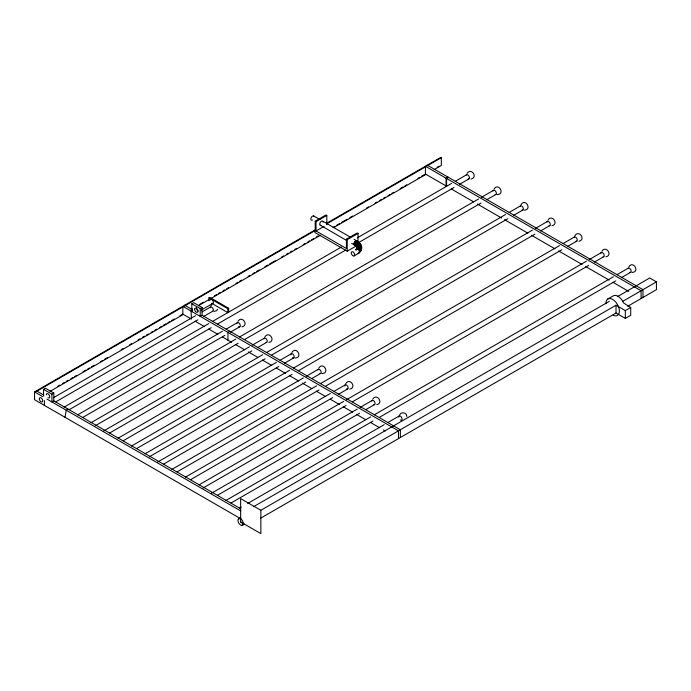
<?xml version="1.0" encoding="UTF-8"?>
<svg xmlns="http://www.w3.org/2000/svg" width="691" height="691" viewBox="0 0 691 691"><rect width="100%" height="100%" fill="white"/><g stroke="black" fill="none" stroke-linecap="round" stroke-linejoin="round"><path stroke-width="1.04" d="M65.006 417.286L66.215 410.204L68.107 409.115M210.988 305.828L211.817 304.774M217.725 309.3L216.257 310.864L214.175 311.347M237.937 321.393C241.755 314.794 249.373 325.288 241.919 326.886M264.895 336.958C268.713 330.358 276.331 340.853 268.868 342.451M291.852 352.514C296.258 345.457 303.366 357.757 295.048 358.042M318.81 368.078C323.215 361.022 330.324 373.321 321.997 373.606M467.073 173.536C470.891 166.946 478.509 177.432 471.046 179.029M345.768 383.643C349.586 377.053 357.204 387.539 349.741 389.137M494.03 189.101C498.436 182.035 505.544 194.344 497.226 194.62M372.725 399.208C376.543 392.618 384.161 403.103 376.699 404.701M520.988 204.666C525.393 197.6 532.502 209.909 524.184 210.185M399.683 414.773C401.29 411.249 407.008 412.708 406.869 416.509M547.946 220.23C551.764 213.631 559.382 224.126 551.919 225.724M574.903 235.795C578.721 229.196 586.339 239.691 578.877 241.289M601.861 251.351C605.679 244.761 613.297 255.255 605.834 256.853M628.819 266.916C633.224 259.851 640.324 272.159 632.006 272.444M356.556 243.811L356.228 244.312A2.375 1.719 -42.3 0 0 356.236 246.255L356.556 246.557M354.068 239.285L357.117 241.133A2.384 1.373 -60 0 1 357.282 241.505A2.384 1.382 -59.7 0 0 357.126 241.142L356.496 240.779A2.384 1.373 -60 0 0 354.811 241.746L354.189 242.809A2.384 1.382 -59.7 0 0 354.189 244.761L354.457 245.011A2.384 1.373 -60 0 0 355.658 244.89M354.811 241.746L353.973 243.923L354.466 245.011L351.684 243.405M356.66 244.873L357.014 244.389A2.375 1.814 -33.6 0 1 360.166 243.698L360.521 244.018A2.375 1.814 -33.6 0 1 360.745 245.443M356.988 245.46L357.351 245.003A2.375 1.883 -23.6 0 1 360.624 244.528L360.996 244.873A2.375 1.883 -23.6 0 1 360.996 246.817M361.108 247.896L361.281 247.698A2.375 1.926 -12.7 0 0 361.281 245.754L360.909 245.383A2.375 1.926 -12.7 0 0 357.558 245.633L357.187 246.065A2.375 1.926 -12.7 0 0 357.187 248.009L357.558 248.38M361.013 249.002L361.393 248.596A2.375 1.943 -1.1 0 0 361.393 246.644L361.013 246.246A2.393 1.952 -1.1 0 0 357.636 246.272L357.256 246.678A2.375 1.943 -1.1 0 0 357.273 248.622M357.204 247.292L357.584 246.912A2.375 1.935 10.5 0 1 360.944 247.119L361.315 247.542A2.375 1.935 10.5 0 1 361.315 249.486L361.143 249.658M354.155 255.903L354.423 255.661A2.384 1.373 60 0 0 354.423 253.709L354.155 253.156A2.384 1.373 60 0 0 351.771 251.783L351.503 252.025A2.384 1.373 60 0 0 351.503 253.977L351.771 254.53A2.384 1.373 60 0 0 354.155 255.903L359.173 252.915A2.418 1.563 52.9 0 0 359.182 250.919L358.871 250.427A2.418 1.563 52.9 0 0 356.167 249.183L355.865 249.511A2.367 1.537 52.9 0 0 355.675 249.892M36.977 391.141L315.217 230.5L315.217 221.163L326.005 214.936L326.808 215.402L326.808 224.739M315.217 221.163L316.029 221.63L326.808 215.402M240.9 518.837L34.55 399.7L34.55 391.918L315.329 229.809M326.523 223.348L440.798 157.375L441.333 157.686L441.333 165.469L434.147 169.623M326.938 223.729L441.333 157.686M316.029 221.63L316.029 230.967L324.114 226.294M43.559 396.142L43.559 389.335L45.442 388.247L53.82 393.084L53.82 400.866L240.693 508.757M191.822 311.52L191.822 303.738L193.705 302.649L202.083 307.486L202.083 315.269L400.357 429.742L400.357 437.515M208.958 300.758L208.958 297.838L209.77 297.372L228.643 308.264L228.643 312.159L227.831 312.626L211.662 303.28A2.384 1.373 60 0 0 213.346 302.312A2.384 1.373 60 0 0 211.662 299.393A2.384 1.373 60 0 0 209.969 300.369M57.88 386.234L59.746 385.155M62.544 383.54L64.41 382.46M66.276 381.389L68.133 380.309M70.931 378.694L72.797 377.614M74.663 376.543L76.528 375.463M83.05 371.698L85.848 370.082M87.714 369.003L89.58 367.932M91.445 366.852L94.244 365.237M100.765 361.471L102.631 360.391M104.496 359.32L107.295 357.705M121.279 349.629L123.145 348.549M129.675 344.783L131.532 343.703M138.062 339.937L139.928 338.858M142.726 337.243L144.592 336.171M146.449 335.092L148.315 334.021M151.113 332.406L152.979 331.326M154.844 330.246L156.71 329.175M159.509 327.56L161.374 326.48M163.231 325.401L166.03 323.794M167.896 322.714L169.761 321.635M171.627 320.564L174.426 318.948M180.014 315.718L182.813 314.103L191.45 319.087L191.061 311.08L192.323 310.354M199.63 304.394L203.361 302.235M214.556 295.774L216.421 294.694M218.287 293.615L220.153 292.543M222.96 290.928L224.825 289.849M226.691 288.769L228.557 287.689M236.02 283.379L237.885 282.308M239.751 281.228L241.617 280.149M248.147 276.383L250.012 275.303M252.811 273.688L254.677 272.608M256.542 271.528L259.341 269.913M264.947 266.683L267.745 265.068M269.611 263.988L275.208 260.757M281.738 256.992L283.604 255.912M286.402 254.297L288.268 253.217M290.134 252.137L291.999 251.058M294.798 249.442L296.664 248.371M303.202 244.597L305.068 243.517M307.866 241.902L309.732 240.831M311.598 239.751L313.464 238.671M316.262 237.056L318.128 235.976M333.053 227.356L334.919 226.285M336.785 225.206L339.583 223.59M341.449 222.511L347.055 219.28M349.853 217.665L352.652 216.05M366.645 207.965L368.51 206.885M375.04 203.119L376.906 202.04M379.705 200.425L381.57 199.345M383.445 198.274L385.31 197.194M388.109 195.579L389.974 194.499M391.84 193.42L393.706 192.348M400.236 188.574L403.034 186.959M404.9 185.879L406.766 184.799M417.96 178.338L419.826 177.259M421.691 176.188L424.499 174.564M437.196 167.231L438.992 166.194M50.028 391.382L183.357 314.414M190.837 310.086L192.703 309.015M198.3 305.785L208.57 299.859M211.368 298.236L320.529 235.216M333.598 227.667L425.967 174.339M43.559 389.335L51.937 394.172L53.82 393.084M191.822 303.738L200.2 308.575L202.083 307.486M201.167 310.147L212.845 303.401M53.397 397.74L195.51 315.692M202.048 311.917L210.47 307.054M53.82 400.866L51.937 401.955L51.937 394.172M202.083 315.269L200.2 316.357L200.2 308.575M55.781 401.868L197.894 319.821M203.5 316.582L212.845 311.183M447.958 177.077L446.066 178.166L446.066 185.948M448.468 177.371L446.585 178.459L446.585 186.242L425.431 174.028L425.431 166.246L641.084 290.756L641.084 298.538M316.029 230.967L346.424 248.518L346.424 239.181L357.212 232.953L358.016 233.42L358.016 241.815M346.424 239.181L347.236 239.647L358.016 233.42M208.958 297.838L227.831 308.73L228.643 308.264M64.073 407.137L208.82 323.569M212.552 321.419L341.423 247.015M357.299 237.851L451.62 183.391M455.352 181.241L466.563 174.763M69.255 409.651L211.196 327.698M217.734 323.924L345.673 250.064M358.75 242.515L454.004 187.52M459.601 184.281L468.939 178.891M315.217 230.5L314.889 232.513L347.236 251.187L357.117 245.478M77.547 414.92L222.467 331.257M226.207 329.097L237.428 322.619M229.835 331.291L227.952 332.38L227.952 340.162M82.739 417.433L224.851 335.385M230.457 332.146L239.803 326.748M91.031 422.702L235.778 339.134M239.509 336.983L478.578 198.956M481.377 197.341L493.512 190.327M95.28 425.751L238.153 343.263M244.692 339.488L480.953 203.085M486.559 199.846L495.896 194.456M103.572 431.029L249.425 346.822M252.224 345.198L264.377 338.184M109.696 432.989L251.809 350.95M257.415 347.711L266.761 342.313M117.988 438.267L262.727 354.699M266.467 352.54L505.536 214.521M509.267 212.362L520.47 205.892M123.171 440.78L265.111 358.828M271.649 355.053L507.911 218.65M513.517 215.411L522.854 210.021M131.463 446.049L276.383 362.386M280.123 360.227L291.334 353.749M136.654 448.554L278.758 366.515M284.372 363.276L293.718 357.878M144.946 453.832L289.684 370.264M293.425 368.104L532.485 230.086M535.292 228.471L547.427 221.457M149.196 456.881L292.068 374.392M298.607 370.618L534.869 234.214M540.474 230.975L549.811 225.586M157.488 462.149L303.34 377.951M306.139 376.327L318.292 369.314M163.612 464.119L305.716 382.071M312.263 378.297L320.676 373.434M171.895 469.396L316.642 385.828M320.382 383.669L559.442 245.65M563.182 243.491L574.385 237.022M177.086 471.901L319.026 389.957M325.565 386.183L561.826 249.771M567.432 246.54L576.769 241.15M185.378 477.179L330.289 393.507M334.029 391.348L345.25 384.878M190.569 479.684L332.673 397.636M338.288 394.397L347.633 388.998M198.853 484.961L343.6 401.393M346.407 399.769L586.4 261.207M589.207 259.591L601.343 252.586M203.102 488.01L345.984 405.513M352.522 401.747L588.784 265.335M594.39 262.105L603.727 256.715M211.403 493.279L357.247 409.072M360.054 407.457L372.207 400.435M217.527 495.248L359.631 413.201M366.178 409.426L374.591 404.563M225.81 500.526L370.557 416.958M374.297 414.799L613.358 276.771M617.098 274.621L628.3 268.151M231.001 503.031L372.941 421.078M379.48 417.304L615.741 280.9M621.347 277.67L630.684 272.271M239.293 508.3L241.168 507.22M247.706 503.445L384.205 424.637M387.945 422.477L399.165 415.999M607.579 299.117L612.969 296.007A9.527 5.502 60 0 1 623.636 302.969L630.719 307.495L630.719 315.277L625.329 318.387L616.018 313.014L260.481 518.276M253.744 506.598L609.272 301.336M617.633 296.517L649.713 277.989L656.45 281.885L656.45 289.667L627.67 306.286M260.481 510.494L616.018 305.232L625.329 310.605L630.719 307.495M622.297 301.604L656.45 281.885M427.314 165.158L642.976 289.667L642.976 297.45M451.249 188.937L473.672 201.884M477.403 204.035L501.692 218.062M504.499 219.678L527.855 233.161M531.586 235.32L554.942 248.803M558.682 250.963L582.029 264.446M585.769 266.605L609.125 280.088M612.857 282.239L628.741 291.412M312.522 219.988A2.384 1.373 -60 0 1 311.33 220.109L311.062 219.859A2.384 1.373 -60 0 1 311.062 217.915L311.33 217.363A2.384 1.373 -60 0 1 313.714 215.981L320.002 219.617M346.131 240.2L319.959 224.998A2.384 1.373 -60 0 1 319.959 223.055L320.227 222.493A2.384 1.373 -60 0 1 322.611 221.12L350.372 237.143M184.704 305.232L192.098 309.499M195.104 321.194L204.225 326.463M208.786 329.097L217.915 334.366M222.476 337.001L231.675 342.313M235.398 344.455L244.7 349.827M248.423 351.978L257.726 357.351M262.381 360.037L271.684 365.409M276.34 368.096L285.642 373.468M289.365 375.619L298.676 380.991M302.399 383.142L311.701 388.515M316.357 391.201L325.66 396.574M330.315 399.26L339.618 404.632M343.341 406.783L352.643 412.156M356.366 414.306L365.677 419.679M370.324 422.365L379.635 427.738M383.358 429.88L385.215 430.959M36.433 390.83L43.749 395.053M34.55 391.918L42.652 396.599M46.902 399.053L240.865 511.038M240.641 521.955L260.853 533.625L260.853 510.278L240.641 498.608L240.641 521.955L243.284 523.882M355.986 246.013L355.675 245.728A2.375 1.598 -50 0 1 355.684 243.785L355.986 243.258A2.375 1.598 -50 0 1 358.767 242.152L359.078 242.437A2.375 1.598 -50 0 1 359.277 243.837M356.66 246.817L357.014 247.145A2.375 1.814 -33.6 0 0 357.489 247.343M313.714 215.981L313.982 216.231A2.384 1.373 -60 0 1 314.155 216.603M356.988 247.404L357.351 247.749A2.375 1.883 -23.6 0 0 357.843 247.991M360.02 250.116L359.683 249.615A2.393 1.745 40.7 0 0 356.66 248.734L356.314 249.054A2.393 1.745 40.7 0 0 356.029 249.935M625.329 310.605L625.329 318.387M616.018 305.232L616.018 313.014M398.474 438.612L398.474 430.83L182.813 306.32L182.813 314.103M347.236 239.647L347.236 251.187M227.831 308.73L227.831 312.626M44.379 400.512L44.379 405.375M263.945 338.806A2.384 1.373 60 0 1 266.761 339.557A2.384 1.373 60 0 1 266.009 342.382M493.08 190.949A2.384 1.373 60 0 1 495.896 191.709A2.384 1.373 60 0 1 495.145 194.525M546.996 222.079A2.384 1.373 60 0 1 549.811 222.83A2.384 1.373 60 0 1 549.06 225.655M236.927 323.708A2.384 1.373 60 0 1 238.611 322.74A2.384 1.373 60 0 1 240.304 325.66A2.384 1.373 60 0 1 238.611 326.627M317.86 369.935A2.384 1.373 60 0 1 320.676 370.687A2.384 1.373 60 0 1 319.924 373.503M613.09 315.191A9.527 5.502 60 0 0 617.711 315.234L618.687 314.103A9.527 5.502 60 0 0 619.024 308.359L618.246 306.087A9.527 5.502 60 0 0 610.481 298.555A9.527 5.502 60 0 0 605.921 303.798M466.295 175.013A2.384 1.373 60 0 1 469.085 176.421A2.384 1.373 60 0 1 468.187 178.96M628.033 268.393A2.384 1.373 60 0 1 630.831 269.801A2.384 1.373 60 0 1 629.933 272.34M398.672 417.096A2.384 1.373 60 0 1 400.357 416.12A2.384 1.373 60 0 1 402.041 419.04A2.384 1.373 60 0 1 400.357 420.007M600.911 253.208A2.384 1.373 60 0 1 603.727 253.96A2.384 1.373 60 0 1 602.975 256.776M210.029 307.676A2.384 1.373 60 0 1 212.681 308.169A2.384 1.373 60 0 1 212.5 311.296M371.775 401.056A2.384 1.373 60 0 1 374.591 401.817A2.384 1.373 60 0 1 373.84 404.632M46.34 394.837A2.384 1.373 60 0 1 48.025 393.861A2.384 1.373 60 0 1 49.717 396.781A2.384 1.373 60 0 1 48.025 397.757M520.202 206.143A2.384 1.373 60 0 1 523.001 207.542A2.384 1.373 60 0 1 522.102 210.09M290.842 354.837A2.384 1.373 60 0 1 292.526 353.861A2.384 1.373 60 0 1 294.211 356.781A2.384 1.373 60 0 1 292.526 357.757M574.117 237.272A2.384 1.373 60 0 1 576.916 238.671A2.384 1.373 60 0 1 576.018 241.219M344.757 385.967A2.384 1.373 60 0 1 346.441 384.991A2.384 1.373 60 0 1 348.126 387.91A2.384 1.373 60 0 1 346.441 388.886M198.179 311.062A2.384 1.373 60 0 1 196.555 307.676M244.053 523.795A3.809 2.203 60 0 1 242.144 524.892M238.844 519.174A3.809 2.203 60 0 1 240.744 518.077M360.944 249.866A2.375 1.935 10.5 0 1 360.452 250.142M356.901 248.242A2.375 1.935 10.5 0 1 357.221 247.292M360.21 250.971A2.393 1.9 21.6 0 0 360.693 250.729L361.065 250.375A2.393 1.9 21.6 0 0 361.065 248.415L360.693 247.974A2.393 1.9 21.6 0 0 357.402 247.533L357.031 247.896A2.393 1.9 21.6 0 0 356.798 249.339M356.677 246.817A2.375 1.814 -33.6 0 1 356.677 244.864M356.997 247.404A2.375 1.883 -23.6 0 1 356.997 245.452M358.309 243.111A2.375 1.46 -56.6 0 0 358.128 241.729L357.843 241.47A2.393 1.468 -56.6 0 0 355.304 242.757L355.019 243.301A2.375 1.46 -56.6 0 0 355.036 245.236L355.304 245.504A2.375 1.46 -56.6 0 0 356.115 245.59M356.876 246.16A2.375 1.598 -50 0 1 356.003 246.005M323.051 221.742A2.384 1.373 -60 0 1 323.103 222.208M320.987 225.318A2.384 1.373 -60 0 1 320.227 225.249M360.166 244.087A2.375 1.719 -42.3 0 0 359.881 243.197L359.545 242.904A2.375 1.719 -42.3 0 0 356.573 243.802M357.005 246.73A2.375 1.719 -42.3 0 1 356.573 246.557M359.804 251.774A2.393 1.84 31.7 0 0 360.27 251.559L360.624 251.23A2.393 1.84 31.7 0 0 360.633 249.278L360.27 248.812A2.393 1.84 31.7 0 0 357.092 248.147L356.737 248.484A2.393 1.84 31.7 0 0 356.504 249.909M358.724 252.595A2.393 1.745 40.7 0 0 359.683 252.362L360.02 252.06A2.393 1.745 40.7 0 0 360.02 250.107M358.871 253.182A2.418 1.563 52.9 0 1 358.016 253.303M243.336 523.51L243.241 524.262A3.809 2.203 60 0 1 238.905 523.337A3.809 2.203 60 0 1 239.501 518.475A3.809 2.203 60 0 1 243.336 523.51M39.335 398.88A2.384 1.373 60 0 0 41.866 402.024A2.384 1.373 60 0 0 41.866 398.655A2.384 1.373 60 0 0 39.335 398.88M194.612 309.24A2.384 1.373 60 0 0 197.134 312.384A2.384 1.373 60 0 0 197.134 309.015A2.384 1.373 60 0 0 194.612 309.24"/></g></svg>
